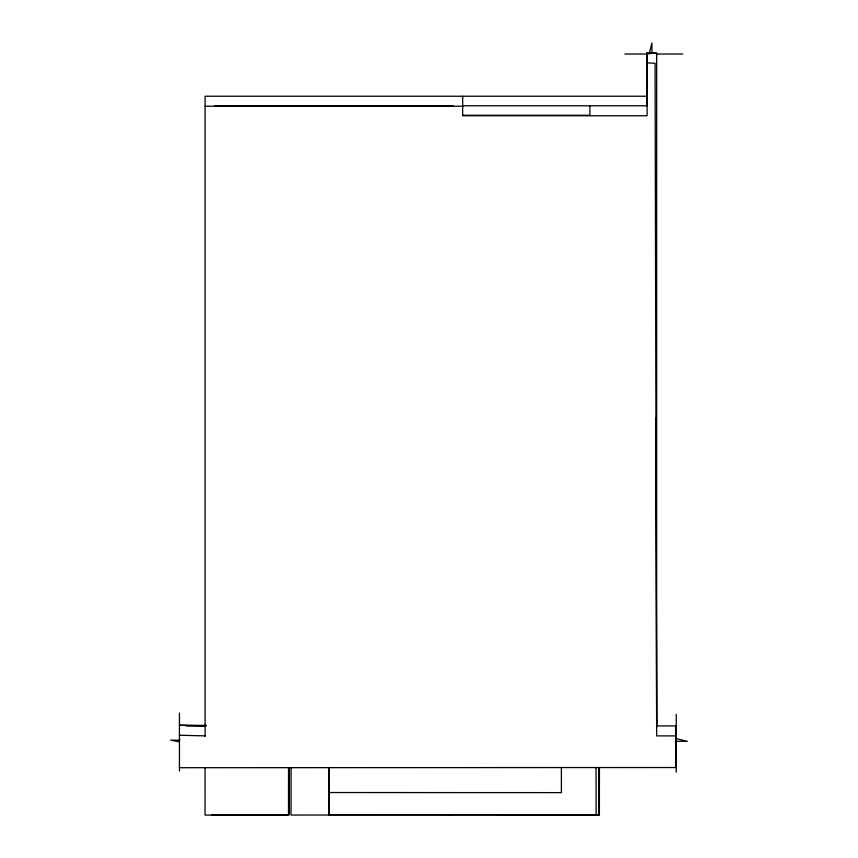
<?xml version="1.0" encoding="UTF-8"?>
<svg xmlns="http://www.w3.org/2000/svg" width="858" height="858" viewBox="0 0 858 858"><rect width="100%" height="100%" fill="white"/><g stroke="black" fill="none" stroke-linecap="round" stroke-linejoin="round"><path stroke-width="1.29" d="M288.535 767.556L288.492 814.918L205.041 815.1L205.094 767.61M599.431 767.492L599.377 814.864L291.034 815.046L291.087 767.556M329 767.535L328.946 815.025M596.042 767.599L596.149 814.832L595.463 814.939L598.648 814.928L598.691 767.567M675.761 757.55L676.243 725.922L676.308 757.732M675.696 757.55L676.308 725.922L656.66 725.922L655.941 417.749M649.184 54.033L651.919 42.9L651.919 53.507M598.648 814.928L599.377 814.864M647.114 53.303L655.083 53.303L647.114 52.874L647.114 115.755L462.666 115.755L462.666 96.235M624.86 54.033L647.908 54.033M656.273 54.033L682.754 54.033M647.286 96.235L205.105 96.235L205.105 736.303M214.65 105.781L453.11 105.781M462.666 105.781L647.179 105.781L647.114 52.874L656.66 52.874L656.66 726.93M205.105 106.21L462.666 106.21M462.666 115.272L589.886 115.272L589.886 105.781M186.1 725.922L206.059 725.922M179.933 740.154L170.624 740.154L179.44 741.859M675.439 741.312L687.376 741.312L676.243 738.631M179.44 767.706L675.696 767.524L676.243 735.896L656.66 735.896L655.083 63.278L647.114 62.849M497.286 814.671L596.149 814.746M596.149 814.778L328.946 814.639L328.839 767.395M211.765 814.725L289.328 814.778L289.328 767.545M206.059 725.364L179.44 725.257L205.105 725.922M179.44 735.231L205.105 735.896M450.118 814.95L446.943 814.95M561.379 767.964L561.4 792.631L329.032 792.535L329.011 767.867M676.243 714.306L676.243 772.2M179.44 713.095L179.44 770.988"/></g></svg>
